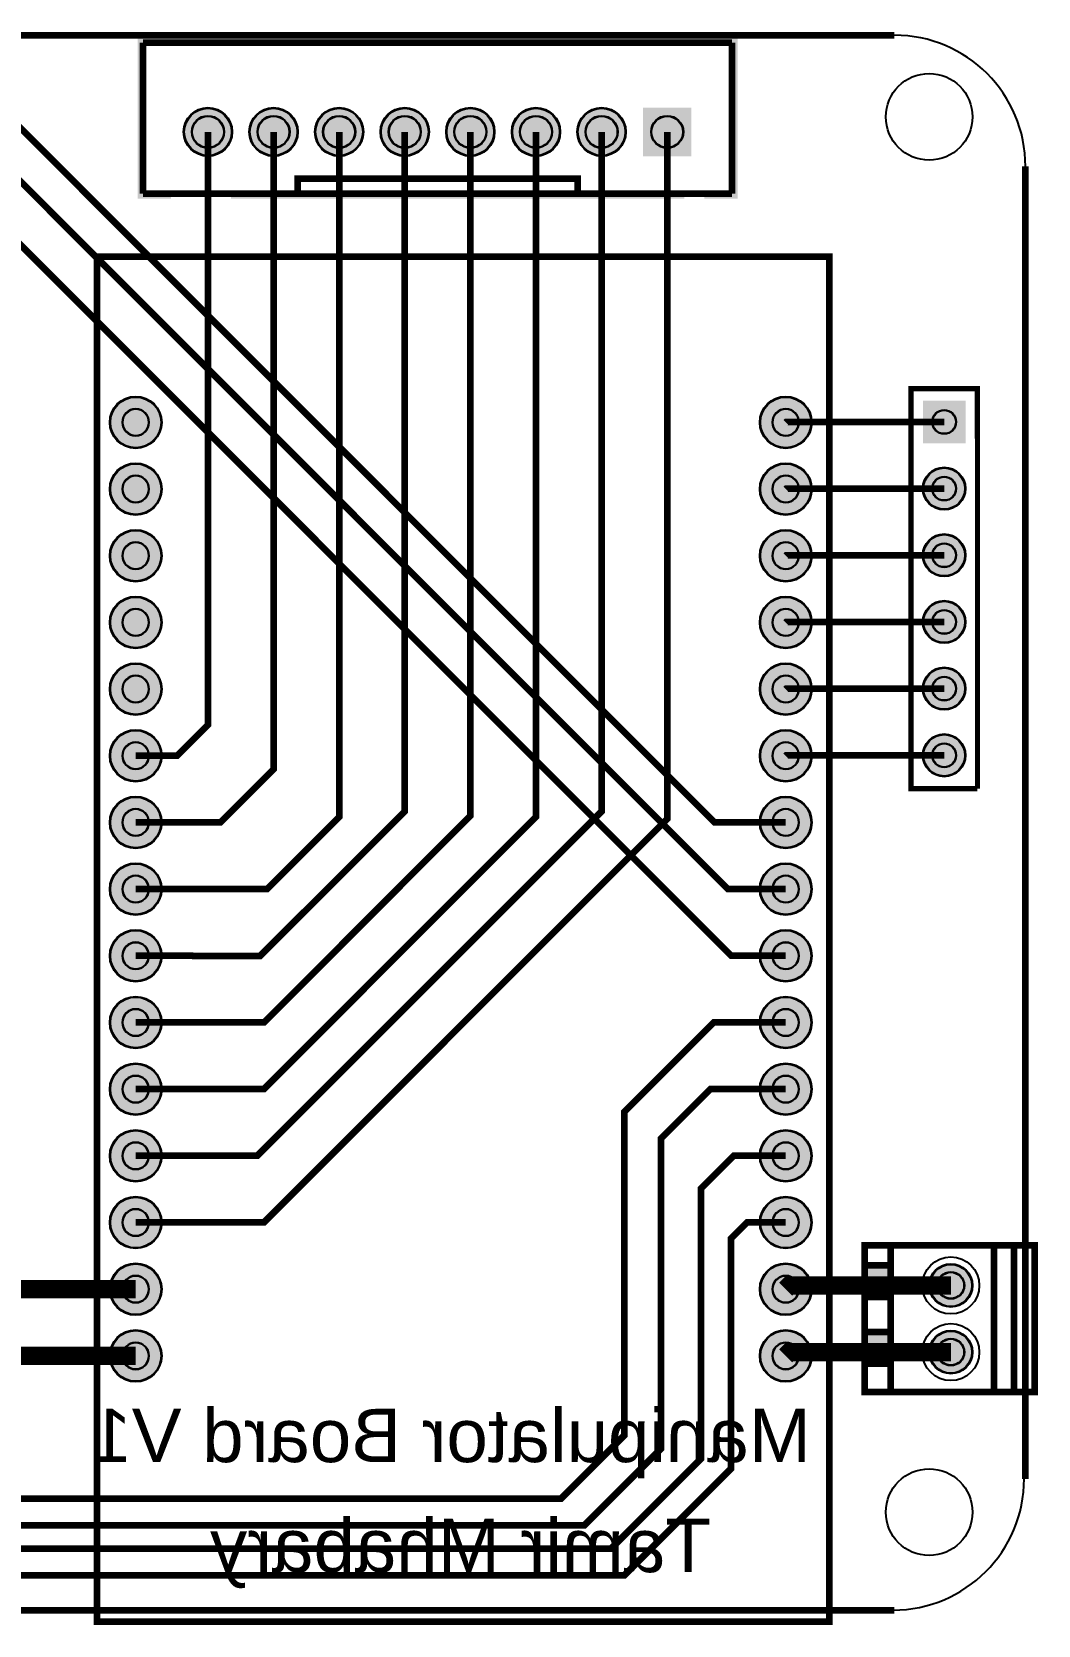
# Model space of a CAD drawing. Header units: millimetres. Extents: x 0 to 100, y -63 to 3.
# Drawn here: x 62.1 to 100.5, y -60.6 to 0.1 of the extents above; entities that cross this region are included whole.
import ezdxf

# ---------------------------------------------------------------- set-up
doc = ezdxf.new("R2010")
doc.units = ezdxf.units.MM
for name, color, linetype, true_color in [('BoardOutLine', 7, 'Continuous', 0xff00ff), ('BottomLayer', 7, 'Continuous', 0x0000ff), ('BottomSolderMaskLayer', 7, 'Continuous', 0xaa00ff), ('Document', 7, 'Continuous', 0xffffff), ('Multi-Layer', 7, 'Continuous', 0xc0c0c0), ('TopLayer', 7, 'Continuous', 0xff0000), ('TopSilkLayer', 7, 'Continuous', 0xffcc00), ('TopSolderMaskLayer', 7, 'Continuous', 0x800080)]:
    doc.layers.add(name, color=color, linetype=linetype, true_color=true_color)
doc.styles.get("Standard").update_dxf_attribs({"font": 'arial.ttf'})

msp = doc.modelspace()

# ---------------------------------------------------------------- hatches: boundary and pattern name
at = {"layer": 'BottomSolderMaskLayer'}
for points in [[(67.92169164338341, -3.683007366014749, 1), (69.77249174498363, -3.683007366014749, 1)], [(70.42181864363741, -3.683007366014749, 1), (72.27261874523762, -3.683007366014749, 1)], [(72.92169164338318, -3.683007366014749, 1), (74.7724917449834, -3.683007366014749, 1)], [(75.42181864363718, -3.683007366014749, 1), (77.2726187452374, -3.683007366014749, 1)], [(77.92169164338341, -3.683007366014749, 1), (79.77249174498363, -3.683007366014749, 1)], [(80.42181864363741, -3.683007366014749, 1), (82.27261874523762, -3.683007366014749, 1)], [(82.92169164338318, -3.683007366014749, 1), (84.7724917449834, -3.683007366014749, 1)], [(87.27256651144148, -4.608407416814771), (85.42176640984121, -4.608407416814771), (85.42176640984121, -2.7576073152147274), (87.27256651144148, -2.7576073152147274)], [(65.10337820675663, -14.748285496571043, 1), (67.08458216916456, -14.748285496571043, 1)], [(89.87350774701558, -14.748285496571043, 1), (91.85471170942351, -14.748285496571043, 1)], [(97.713995427991, -13.919227838455754), (97.713995427991, -15.544831089662239), (96.08839217678428, -15.544831089662239), (96.08839217678428, -13.919227838455754)], [(65.10337820675663, -17.288290576581176, 1), (67.08458216916456, -17.288290576581176, 1)], [(89.87350774701558, -17.288290576581176, 1), (91.85471170942351, -17.288290576581176, 1)], [(96.08839217678427, -17.27203454406913, 1), (97.71399542799078, -17.27203454406913, 1)], [(65.10337820675663, -19.828295656591308, 1), (67.08458216916456, -19.828295656591308, 1)], [(89.87350774701558, -19.828295656591308, 1), (91.85471170942351, -19.828295656591308, 1)], [(96.08839217678427, -19.81203962407926, 1), (97.71399542799078, -19.81203962407926, 1)], [(65.10337820675663, -22.36830073660144, 1), (67.08458216916456, -22.36830073660144, 1)], [(89.87350774701558, -22.36830073660144, 1), (91.85471170942351, -22.36830073660144, 1)], [(96.08839217678427, -22.352044704089508, 1), (97.71399542799078, -22.352044704089508, 1)], [(65.10337820675663, -24.908305816611687, 1), (67.08458216916456, -24.908305816611687, 1)], [(89.87350774701558, -24.908305816611687, 1), (91.85471170942351, -24.908305816611687, 1)], [(96.08839217678427, -24.89204978409964, 1), (97.71399542799078, -24.89204978409964, 1)], [(65.10337820675663, -27.44831089662182, 1), (67.08458216916456, -27.44831089662182, 1)], [(89.87350774701558, -27.44831089662182, 1), (91.85471170942351, -27.44831089662182, 1)], [(96.08839217678427, -27.432054864109773, 1), (97.71399542799078, -27.432054864109773, 1)], [(65.10337820675663, -29.988315976631952, 1), (67.08458216916456, -29.988315976631952, 1)], [(89.87350774701558, -29.988315976631952, 1), (91.85471170942351, -29.988315976631952, 1)], [(65.10337820675663, -32.528321056642085, 1), (67.08458216916456, -32.528321056642085, 1)], [(89.87350774701558, -32.528321056642085, 1), (91.85471170942351, -32.528321056642085, 1)], [(65.10337820675663, -35.06832613665233, 1), (67.08458216916456, -35.06832613665233, 1)], [(89.87350774701558, -35.06832613665233, 1), (91.85471170942351, -35.06832613665233, 1)], [(65.10337820675663, -37.608331216662464, 1), (67.08458216916456, -37.608331216662464, 1)], [(89.87350774701558, -37.608331216662464, 1), (91.85471170942351, -37.608331216662464, 1)], [(65.10337820675663, -40.148336296672596, 1), (67.08458216916456, -40.148336296672596, 1)], [(89.87350774701558, -40.148336296672596, 1), (91.85471170942351, -40.148336296672596, 1)], [(65.10337820675663, -42.68834137668273, 1), (67.08458216916456, -42.68834137668273, 1)], [(89.87350774701558, -42.68834137668273, 1), (91.85471170942351, -42.68834137668273, 1)], [(65.10337820675663, -45.228346456692975, 1), (67.08458216916456, -45.228346456692975, 1)], [(89.87350774701558, -45.228346456692975, 1), (91.85471170942351, -45.228346456692975, 1)], [(65.10337820675663, -47.76835153670311, 1), (67.08458216916456, -47.76835153670311, 1)], [(89.87350774701558, -47.76835153670311, 1), (91.85471170942351, -47.76835153670311, 1)], [(96.33019431038865, -47.62509525019061, 1), (97.98019431038865, -47.62509525019061, 1)], [(65.10337820675663, -50.30835661671324, 1), (67.08458216916456, -50.30835661671324, 1)], [(89.87350774701558, -50.30835661671324, 1), (91.85471170942351, -50.30835661671324, 1)], [(96.33019431038865, -50.165100330200744, 1), (97.98019431038865, -50.165100330200744, 1)]]:
    msp.add_hatch(color=256, dxfattribs=at).paths.add_polyline_path(points)
at = {"layer": 'Document'}
for points in [[(66.1671323342648, -5.969011938023982), (66.1671323342648, -0.12700025400056347), (66.4211328422657, -0.12700025400056347), (66.4211328422657, -5.969011938023982)], [(66.4211328422657, -0.38100076200157673), (89.02717805435623, -0.38100076200157673), (89.02717805435623, -0.12700025400056347), (66.4211328422657, -0.12700025400056347)], [(88.7731775463551, -0.38100076200157673), (88.7731775463551, -5.969011938023982), (89.02717805435623, -5.969011938023982), (89.02717805435623, -0.38100076200157673)], [(66.1671323342648, -6.223012446024995), (67.43713487426976, -6.223012446024995), (67.43713487426976, -5.969011938023982), (66.1671323342648, -5.969011938023982)], [(69.72313944627899, -5.969011938023982), (86.99517399034812, -5.969011938023982), (86.99517399034812, -6.223012446024995), (69.72313944627899, -6.223012446024995)], [(89.02717805435623, -5.969011938023982), (89.02717805435623, -6.223012446024995), (87.75717551435105, -6.223012446024995), (87.75717551435105, -5.969011938023982)], [(98.92921005842027, -51.56210312420626), (98.92921005842027, -46.22809245618498), (98.67520955041914, -46.22809245618498), (98.67520955041914, -51.56210312420626)], [(99.4372110744223, -51.56210312420626), (99.4372110744223, -46.22809245618498), (99.6912115824232, -46.22809245618498), (99.6912115824232, -51.56210312420626)], [(93.84919989839977, -48.006096012192074), (94.86520193040383, -48.006096012192074), (94.86520193040383, -46.86309372618746), (93.84919989839977, -46.86309372618746)], [(93.84919989839977, -50.54610109220221), (94.86520193040383, -50.54610109220221), (94.86520193040383, -49.403098806197704), (93.84919989839977, -49.403098806197704)]]:
    msp.add_hatch(color=256, dxfattribs=at).paths.add_polyline_path(points)
at = {"layer": 'Multi-Layer'}
for points in [[(67.94709169418351, -3.683007366014749, 1), (69.74709169418352, -3.683007366014749, 1)], [(70.44721869443751, -3.683007366014749, 1), (72.24721869443752, -3.683007366014749, 1)], [(72.94709169418329, -3.683007366014749, 1), (74.7470916941833, -3.683007366014749, 1)], [(75.44721869443728, -3.683007366014749, 1), (77.2472186944373, -3.683007366014749, 1)], [(77.94709169418351, -3.683007366014749, 1), (79.74709169418352, -3.683007366014749, 1)], [(80.44721869443751, -3.683007366014749, 1), (82.24721869443752, -3.683007366014749, 1)], [(82.94709169418329, -3.683007366014749, 1), (84.7470916941833, -3.683007366014749, 1)], [(87.24716789433592, -4.583007366014726), (85.44716789433573, -4.583007366014726), (85.44716789433573, -2.7830073660148855), (87.24716789433592, -2.7830073660148855)], [(65.12877825755673, -14.748285496571043, 1), (67.05918211836446, -14.748285496571043, 1)], [(89.89890779781568, -14.748285496571043, 1), (91.82931165862341, -14.748285496571043, 1)], [(97.68859537719095, -13.944627889255912), (97.68859537719095, -15.51943103886208), (96.11379222758433, -15.51943103886208), (96.11379222758433, -13.944627889255912)], [(65.12877825755673, -17.288290576581176, 1), (67.05918211836446, -17.288290576581176, 1)], [(89.89890779781568, -17.288290576581176, 1), (91.82931165862341, -17.288290576581176, 1)], [(96.11379222758437, -17.27203454406913, 1), (97.68859537719068, -17.27203454406913, 1)], [(65.12877825755673, -19.828295656591308, 1), (67.05918211836446, -19.828295656591308, 1)], [(89.89890779781568, -19.828295656591308, 1), (91.82931165862341, -19.828295656591308, 1)], [(96.11379222758437, -19.81203962407926, 1), (97.68859537719068, -19.81203962407926, 1)], [(65.12877825755673, -22.36830073660144, 1), (67.05918211836446, -22.36830073660144, 1)], [(89.89890779781568, -22.36830073660144, 1), (91.82931165862341, -22.36830073660144, 1)], [(96.11379222758437, -22.352044704089508, 1), (97.68859537719068, -22.352044704089508, 1)], [(65.12877825755673, -24.908305816611687, 1), (67.05918211836446, -24.908305816611687, 1)], [(89.89890779781568, -24.908305816611687, 1), (91.82931165862341, -24.908305816611687, 1)], [(96.11379222758437, -24.89204978409964, 1), (97.68859537719068, -24.89204978409964, 1)], [(65.12877825755673, -27.44831089662182, 1), (67.05918211836446, -27.44831089662182, 1)], [(89.89890779781568, -27.44831089662182, 1), (91.82931165862341, -27.44831089662182, 1)], [(96.11379222758437, -27.432054864109773, 1), (97.68859537719068, -27.432054864109773, 1)], [(65.12877825755673, -29.988315976631952, 1), (67.05918211836446, -29.988315976631952, 1)], [(89.89890779781568, -29.988315976631952, 1), (91.82931165862341, -29.988315976631952, 1)], [(65.12877825755673, -32.528321056642085, 1), (67.05918211836446, -32.528321056642085, 1)], [(89.89890779781568, -32.528321056642085, 1), (91.82931165862341, -32.528321056642085, 1)], [(65.12877825755673, -35.06832613665233, 1), (67.05918211836446, -35.06832613665233, 1)], [(89.89890779781568, -35.06832613665233, 1), (91.82931165862341, -35.06832613665233, 1)], [(65.12877825755673, -37.608331216662464, 1), (67.05918211836446, -37.608331216662464, 1)], [(89.89890779781568, -37.608331216662464, 1), (91.82931165862341, -37.608331216662464, 1)], [(65.12877825755673, -40.148336296672596, 1), (67.05918211836446, -40.148336296672596, 1)], [(89.89890779781568, -40.148336296672596, 1), (91.82931165862341, -40.148336296672596, 1)], [(65.12877825755673, -42.68834137668273, 1), (67.05918211836446, -42.68834137668273, 1)], [(89.89890779781568, -42.68834137668273, 1), (91.82931165862341, -42.68834137668273, 1)], [(65.12877825755673, -45.228346456692975, 1), (67.05918211836446, -45.228346456692975, 1)], [(89.89890779781568, -45.228346456692975, 1), (91.82931165862341, -45.228346456692975, 1)], [(65.12877825755673, -47.76835153670311, 1), (67.05918211836446, -47.76835153670311, 1)], [(89.89890779781568, -47.76835153670311, 1), (91.82931165862341, -47.76835153670311, 1)], [(96.35519431038865, -47.62509525019061, 1), (97.95519431038865, -47.62509525019061, 1)], [(65.12877825755673, -50.30835661671324, 1), (67.05918211836446, -50.30835661671324, 1)], [(89.89890779781568, -50.30835661671324, 1), (91.82931165862341, -50.30835661671324, 1)], [(96.35519431038865, -50.165100330200744, 1), (97.95519431038865, -50.165100330200744, 1)]]:
    msp.add_hatch(color=256, dxfattribs=at).paths.add_polyline_path(points)
at = {"layer": 'TopSolderMaskLayer'}
for points in [[(67.92169164338341, -3.683007366014749, 1), (69.77249174498363, -3.683007366014749, 1)], [(70.42181864363741, -3.683007366014749, 1), (72.27261874523762, -3.683007366014749, 1)], [(72.92169164338318, -3.683007366014749, 1), (74.7724917449834, -3.683007366014749, 1)], [(75.42181864363718, -3.683007366014749, 1), (77.2726187452374, -3.683007366014749, 1)], [(77.92169164338341, -3.683007366014749, 1), (79.77249174498363, -3.683007366014749, 1)], [(80.42181864363741, -3.683007366014749, 1), (82.27261874523762, -3.683007366014749, 1)], [(82.92169164338318, -3.683007366014749, 1), (84.7724917449834, -3.683007366014749, 1)], [(87.27256651144148, -4.608407416814771), (85.42176640984121, -4.608407416814771), (85.42176640984121, -2.7576073152147274), (87.27256651144148, -2.7576073152147274)], [(65.10337820675663, -14.748285496571043, 1), (67.08458216916456, -14.748285496571043, 1)], [(89.87350774701558, -14.748285496571043, 1), (91.85471170942351, -14.748285496571043, 1)], [(97.713995427991, -13.919227838455754), (97.713995427991, -15.544831089662239), (96.08839217678428, -15.544831089662239), (96.08839217678428, -13.919227838455754)], [(65.10337820675663, -17.288290576581176, 1), (67.08458216916456, -17.288290576581176, 1)], [(89.87350774701558, -17.288290576581176, 1), (91.85471170942351, -17.288290576581176, 1)], [(96.08839217678427, -17.27203454406913, 1), (97.71399542799078, -17.27203454406913, 1)], [(65.10337820675663, -19.828295656591308, 1), (67.08458216916456, -19.828295656591308, 1)], [(89.87350774701558, -19.828295656591308, 1), (91.85471170942351, -19.828295656591308, 1)], [(96.08839217678427, -19.81203962407926, 1), (97.71399542799078, -19.81203962407926, 1)], [(65.10337820675663, -22.36830073660144, 1), (67.08458216916456, -22.36830073660144, 1)], [(89.87350774701558, -22.36830073660144, 1), (91.85471170942351, -22.36830073660144, 1)], [(96.08839217678427, -22.352044704089508, 1), (97.71399542799078, -22.352044704089508, 1)], [(65.10337820675663, -24.908305816611687, 1), (67.08458216916456, -24.908305816611687, 1)], [(89.87350774701558, -24.908305816611687, 1), (91.85471170942351, -24.908305816611687, 1)], [(96.08839217678427, -24.89204978409964, 1), (97.71399542799078, -24.89204978409964, 1)], [(65.10337820675663, -27.44831089662182, 1), (67.08458216916456, -27.44831089662182, 1)], [(89.87350774701558, -27.44831089662182, 1), (91.85471170942351, -27.44831089662182, 1)], [(96.08839217678427, -27.432054864109773, 1), (97.71399542799078, -27.432054864109773, 1)], [(65.10337820675663, -29.988315976631952, 1), (67.08458216916456, -29.988315976631952, 1)], [(89.87350774701558, -29.988315976631952, 1), (91.85471170942351, -29.988315976631952, 1)], [(65.10337820675663, -32.528321056642085, 1), (67.08458216916456, -32.528321056642085, 1)], [(89.87350774701558, -32.528321056642085, 1), (91.85471170942351, -32.528321056642085, 1)], [(65.10337820675663, -35.06832613665233, 1), (67.08458216916456, -35.06832613665233, 1)], [(89.87350774701558, -35.06832613665233, 1), (91.85471170942351, -35.06832613665233, 1)], [(65.10337820675663, -37.608331216662464, 1), (67.08458216916456, -37.608331216662464, 1)], [(89.87350774701558, -37.608331216662464, 1), (91.85471170942351, -37.608331216662464, 1)], [(65.10337820675663, -40.148336296672596, 1), (67.08458216916456, -40.148336296672596, 1)], [(89.87350774701558, -40.148336296672596, 1), (91.85471170942351, -40.148336296672596, 1)], [(65.10337820675663, -42.68834137668273, 1), (67.08458216916456, -42.68834137668273, 1)], [(89.87350774701558, -42.68834137668273, 1), (91.85471170942351, -42.68834137668273, 1)], [(65.10337820675663, -45.228346456692975, 1), (67.08458216916456, -45.228346456692975, 1)], [(89.87350774701558, -45.228346456692975, 1), (91.85471170942351, -45.228346456692975, 1)], [(65.10337820675663, -47.76835153670311, 1), (67.08458216916456, -47.76835153670311, 1)], [(89.87350774701558, -47.76835153670311, 1), (91.85471170942351, -47.76835153670311, 1)], [(96.33019431038865, -47.62509525019061, 1), (97.98019431038865, -47.62509525019061, 1)], [(65.10337820675663, -50.30835661671324, 1), (67.08458216916456, -50.30835661671324, 1)], [(89.87350774701558, -50.30835661671324, 1), (91.85471170942351, -50.30835661671324, 1)], [(96.33019431038865, -50.165100330200744, 1), (97.98019431038865, -50.165100330200744, 1)]]:
    msp.add_hatch(color=256, dxfattribs=at).paths.add_polyline_path(points)

# ---------------------------------------------------------------- linework, layer by layer
at = {"layer": 'BoardOutLine', "const_width": 0.25400050800101603}
for points in [[(5, 0), (95, 0)], [(100.00005080010169, -5.000025400050845), (100.00005080010169, -54.99997459994927)], [(95, -60), (5, -60)]]:
    msp.add_lwpolyline(points, dxfattribs=at)
at = {"layer": 'BoardOutLine'}
for centre, start, end in [((94.99999999999977, -5), 0, 90), ((94.94919989839968, -54.99110998221988), 270, 0)]:
    msp.add_arc(centre, 5, start, end, dxfattribs=at)
at = {"layer": 'BottomLayer'}
for points, const_width in [([(90.86360172720333, -29.987299974599978), (88.1534163068327, -29.987299974599978), (59.18211836423666, -1.0160020320041667), (29.464058928117765, -1.0160020320041667), (28.034036068072055, -2.446024892049877), (28.034036068072055, -6.604013208026458)], 0.25400050800101603), ([(90.86360172720333, -32.52730505461011), (88.66141732283472, -32.52730505461011), (58.80111760223531, -2.667005334010696), (43.30708661417316, -2.667005334010696), (42.131064262128575, -3.843027686055507), (42.131064262128575, -6.858013716027472)], 0.25400050800101603), ([(90.86360172720333, -35.06731013462036), (88.78841757683517, -35.06731013462036), (60.70612141224274, -6.985013970028035), (56.99009398018802, -6.985013970028035)], 0.25400050800101603), ([(66.09347218694438, -47.76733553467113), (43.96494792989597, -47.76733553467113)], 0.7000000000000001), ([(65.20817881635753, -47.59494538989088), (65.38158496316987, -47.76835153670311), (66.0939801879606, -47.76835153670311)], 0.5)]:
    msp.add_lwpolyline(points, dxfattribs=dict(at, const_width=const_width))
at = {"layer": 'BottomSolderMaskLayer'}
for points in [[(65.5808222932237, -14.748024811839173), (65.5808222932237, -14.748285496571043)], [(66.6068773979655, -14.748024811839173), (66.6068773979655, -14.748285496571043)], [(90.35095183348265, -14.748024811839173), (90.35095183348265, -14.748285496571043)], [(91.37700693822445, -14.748024811839173), (91.37700693822445, -14.748285496571043)], [(65.5808222932237, -17.288029891849305), (65.5808222932237, -17.288290576581176)], [(66.6068773979655, -17.288029891849305), (66.6068773979655, -17.288290576581176)], [(90.35095183348265, -17.288029891849305), (90.35095183348265, -17.288290576581176)], [(91.37700693822445, -17.288029891849305), (91.37700693822445, -17.288290576581176)], [(65.5808222932237, -19.82803497185955), (65.5808222932237, -19.828295656591308)], [(66.6068773979655, -19.82803497185955), (66.6068773979655, -19.828295656591308)], [(90.35095183348265, -19.82803497185955), (90.35095183348265, -19.828295656591308)], [(91.37700693822445, -19.82803497185955), (91.37700693822445, -19.828295656591308)], [(65.5808222932237, -22.368040051869684), (65.5808222932237, -22.36830073660144)], [(66.6068773979655, -22.368040051869684), (66.6068773979655, -22.36830073660144)], [(90.35095183348265, -22.368040051869684), (90.35095183348265, -22.36830073660144)], [(91.37700693822445, -22.368040051869684), (91.37700693822445, -22.36830073660144)], [(65.5808222932237, -24.908045131879817), (65.5808222932237, -24.908305816611687)], [(66.6068773979655, -24.908045131879817), (66.6068773979655, -24.908305816611687)], [(90.35095183348265, -24.908045131879817), (90.35095183348265, -24.908305816611687)], [(91.37700693822445, -24.908045131879817), (91.37700693822445, -24.908305816611687)], [(65.5808222932237, -27.44805021188995), (65.5808222932237, -27.44831089662182)], [(66.6068773979655, -27.44805021188995), (66.6068773979655, -27.44831089662182)], [(90.35095183348265, -27.44805021188995), (90.35095183348265, -27.44831089662182)], [(91.37700693822445, -27.44805021188995), (91.37700693822445, -27.44831089662182)], [(65.5808222932237, -29.988055291900196), (65.5808222932237, -29.988315976631952)], [(66.6068773979655, -29.988055291900196), (66.6068773979655, -29.988315976631952)], [(90.35095183348265, -29.988055291900196), (90.35095183348265, -29.988315976631952)], [(91.37700693822445, -29.988055291900196), (91.37700693822445, -29.988315976631952)], [(65.5808222932237, -32.52806037191033), (65.5808222932237, -32.528321056642085)], [(66.6068773979655, -32.52806037191033), (66.6068773979655, -32.528321056642085)], [(90.35095183348265, -32.52806037191033), (90.35095183348265, -32.528321056642085)], [(91.37700693822445, -32.52806037191033), (91.37700693822445, -32.528321056642085)], [(65.5808222932237, -35.06806545192046), (65.5808222932237, -35.06832613665233)], [(66.6068773979655, -35.06806545192046), (66.6068773979655, -35.06832613665233)], [(90.35095183348265, -35.06806545192046), (90.35095183348265, -35.06832613665233)], [(91.37700693822445, -35.06806545192046), (91.37700693822445, -35.06832613665233)], [(65.5808222932237, -37.60807053193059), (65.5808222932237, -37.608331216662464)], [(66.6068773979655, -37.60807053193059), (66.6068773979655, -37.608331216662464)], [(90.35095183348265, -37.60807053193059), (90.35095183348265, -37.608331216662464)], [(91.37700693822445, -37.60807053193059), (91.37700693822445, -37.608331216662464)], [(65.5808222932237, -40.14807561194084), (65.5808222932237, -40.148336296672596)], [(66.6068773979655, -40.14807561194084), (66.6068773979655, -40.148336296672596)], [(90.35095183348265, -40.14807561194084), (90.35095183348265, -40.148336296672596)], [(91.37700693822445, -40.14807561194084), (91.37700693822445, -40.148336296672596)], [(65.5808222932237, -42.68808069195097), (65.5808222932237, -42.68834137668273)], [(66.6068773979655, -42.68808069195097), (66.6068773979655, -42.68834137668273)], [(90.35095183348265, -42.68808069195097), (90.35095183348265, -42.68834137668273)], [(91.37700693822445, -42.68808069195097), (91.37700693822445, -42.68834137668273)], [(65.5808222932237, -45.228085771961105), (65.5808222932237, -45.228346456692975)], [(66.6068773979655, -45.228085771961105), (66.6068773979655, -45.228346456692975)], [(90.35095183348265, -45.228085771961105), (90.35095183348265, -45.228346456692975)], [(91.37700693822445, -45.228085771961105), (91.37700693822445, -45.228346456692975)], [(65.5808222932237, -47.76809085197124), (65.5808222932237, -47.76835153670311)], [(66.6068773979655, -47.76809085197124), (66.6068773979655, -47.76835153670311)], [(90.35095183348265, -47.76809085197124), (90.35095183348265, -47.76835153670311)], [(91.37700693822445, -47.76809085197124), (91.37700693822445, -47.76835153670311)], [(65.5808222932237, -50.308095931981484), (65.5808222932237, -50.30835661671324)], [(66.6068773979655, -50.308095931981484), (66.6068773979655, -50.30835661671324)], [(90.35095183348265, -50.308095931981484), (90.35095183348265, -50.30835661671324)], [(91.37700693822445, -50.308095931981484), (91.37700693822445, -50.30835661671324)]]:
    msp.add_lwpolyline(points, close=True, dxfattribs=at)
for centre, radius in [((68.84709169418352, -3.683007366014749), 0.9254000508001016), ((71.34721869443752, -3.683007366014749), 0.9254000508001016), ((73.84709169418329, -3.683007366014749), 0.9254000508001016), ((76.34721869443729, -3.683007366014749), 0.9254000508001016), ((78.84709169418352, -3.683007366014749), 0.9254000508001016), ((81.34721869443752, -3.683007366014749), 0.9254000508001016), ((83.84709169418329, -3.683007366014749), 0.9254000508001016), ((68.84714249428498, -3.683007366014749), 0.6169333672000678), ((71.34716789433583, -3.683007366014749), 0.6169333672000678), ((73.8471678943356, -3.683007366014749), 0.6169333672000678), ((76.34716789433583, -3.683007366014749), 0.6169333672000678), ((78.84714249428498, -3.683007366014749), 0.6169333672000678), ((81.34714249428521, -3.683007366014749), 0.6169333672000678), ((83.84714249428498, -3.683007366014749), 0.6169333672000678), ((86.34716789433583, -3.683007366014749), 0.6169333672000678), ((66.0939801879606, -14.748285496571043), 0.9906019812039626), ((90.86410972821955, -14.748285496571043), 0.9906019812039626), ((96.90119380238752, -14.732029464058996), 0.45883962735667416), ((66.0939801879606, -17.288290576581176), 0.9906019812039626), ((90.86410972821955, -17.288290576581176), 0.9906019812039626), ((96.90119380238752, -17.27203454406913), 0.8128016256032513), ((96.90119380238752, -17.27203454406913), 0.45883962735667416), ((66.0939801879606, -19.828295656591308), 0.9906019812039626), ((90.86410972821955, -19.828295656591308), 0.9906019812039626), ((96.90119380238752, -19.81203962407926), 0.8128016256032513), ((96.90119380238752, -19.81203962407926), 0.45883962735667416), ((66.0939801879606, -22.36830073660144), 0.9906019812039626), ((90.86410972821955, -22.36830073660144), 0.9906019812039626), ((96.90119380238752, -22.352044704089508), 0.8128016256032513), ((96.90119380238752, -22.352044704089508), 0.45883962735667416), ((66.0939801879606, -24.908305816611687), 0.9906019812039626), ((90.86410972821955, -24.908305816611687), 0.9906019812039626), ((96.90119380238752, -24.89204978409964), 0.8128016256032513), ((96.90119380238752, -24.89204978409964), 0.45883962735667416), ((66.0939801879606, -27.44831089662182), 0.9906019812039626), ((90.86410972821955, -27.44831089662182), 0.9906019812039626), ((96.90119380238752, -27.432054864109773), 0.8128016256032513), ((96.90119380238752, -27.432054864109773), 0.45883962735667416), ((66.0939801879606, -29.988315976631952), 0.9906019812039626), ((90.86410972821955, -29.988315976631952), 0.9906019812039626), ((66.0939801879606, -32.528321056642085), 0.9906019812039626), ((90.86410972821955, -32.528321056642085), 0.9906019812039626), ((66.0939801879606, -35.06832613665233), 0.9906019812039626), ((90.86410972821955, -35.06832613665233), 0.9906019812039626), ((66.0939801879606, -37.608331216662464), 0.9906019812039626), ((90.86410972821955, -37.608331216662464), 0.9906019812039626), ((66.0939801879606, -40.148336296672596), 0.9906019812039626), ((90.86410972821955, -40.148336296672596), 0.9906019812039626), ((66.0939801879606, -42.68834137668273), 0.9906019812039626), ((90.86410972821955, -42.68834137668273), 0.9906019812039626), ((66.0939801879606, -45.228346456692975), 0.9906019812039626), ((90.86410972821955, -45.228346456692975), 0.9906019812039626), ((66.0939801879606, -47.76835153670311), 0.9906019812039626), ((90.86410972821955, -47.76835153670311), 0.9906019812039626), ((97.15519431038865, -47.62509525019061), 0.8250000000000001), ((97.15519431038865, -47.62509525019061), 0.515625), ((66.0939801879606, -50.30835661671324), 0.9906019812039626), ((90.86410972821955, -50.30835661671324), 0.9906019812039626), ((97.15519431038865, -50.165100330200744), 0.8250000000000001), ((97.15519431038865, -50.165100330200744), 0.515625)]:
    msp.add_circle(centre, radius, dxfattribs=at)
for centre, start, end in [((66.0938498455946, -14.748024811839173), 360, 180), ((90.86397938585355, -14.748024811839173), 360, 180), ((66.0938498455946, -14.748285496571043), 180, 360), ((90.86397938585355, -14.748285496571043), 180, 360), ((66.0938498455946, -17.288029891849305), 360, 180), ((90.86397938585355, -17.288029891849305), 360, 180), ((66.0938498455946, -17.288290576581176), 180, 360), ((90.86397938585355, -17.288290576581176), 180, 360), ((66.0938498455946, -19.82803497185955), 360, 180), ((90.86397938585355, -19.82803497185955), 360, 180), ((66.0938498455946, -19.828295656591308), 180, 360), ((90.86397938585355, -19.828295656591308), 180, 360), ((66.0938498455946, -22.368040051869684), 360, 180), ((66.0938498455946, -22.36830073660144), 180, 360), ((90.86397938585355, -22.368040051869684), 360, 180), ((90.86397938585355, -22.36830073660144), 180, 360), ((66.0938498455946, -24.908045131879817), 360, 180), ((90.86397938585355, -24.908045131879817), 360, 180), ((66.0938498455946, -24.908305816611687), 180, 360), ((90.86397938585355, -24.908305816611687), 180, 360), ((66.0938498455946, -27.44805021188995), 360, 180), ((90.86397938585355, -27.44805021188995), 360, 180), ((66.0938498455946, -27.44831089662182), 180, 360), ((90.86397938585355, -27.44831089662182), 180, 360), ((66.0938498455946, -29.988055291900196), 360, 180), ((90.86397938585355, -29.988055291900196), 360, 180), ((66.0938498455946, -29.988315976631952), 180, 360), ((90.86397938585355, -29.988315976631952), 180, 360), ((66.0938498455946, -32.52806037191033), 360, 180), ((90.86397938585355, -32.52806037191033), 360, 180), ((66.0938498455946, -32.528321056642085), 180, 360), ((90.86397938585355, -32.528321056642085), 180, 360), ((66.0938498455946, -35.06806545192046), 360, 180), ((90.86397938585355, -35.06806545192046), 360, 180), ((66.0938498455946, -35.06832613665233), 180, 360), ((90.86397938585355, -35.06832613665233), 180, 360), ((66.0938498455946, -37.60807053193059), 360, 180), ((66.0938498455946, -37.608331216662464), 180, 360), ((90.86397938585355, -37.60807053193059), 360, 180), ((90.86397938585355, -37.608331216662464), 180, 360), ((66.0938498455946, -40.14807561194084), 360, 180), ((90.86397938585355, -40.14807561194084), 360, 180), ((66.0938498455946, -40.148336296672596), 180, 360), ((90.86397938585355, -40.148336296672596), 180, 360), ((66.0938498455946, -42.68808069195097), 360, 180), ((90.86397938585355, -42.68808069195097), 360, 180), ((66.0938498455946, -42.68834137668273), 180, 360), ((90.86397938585355, -42.68834137668273), 180, 360), ((66.0938498455946, -45.228085771961105), 360, 180), ((90.86397938585355, -45.228085771961105), 360, 180), ((66.0938498455946, -45.228346456692975), 180, 360), ((90.86397938585355, -45.228346456692975), 180, 360), ((66.0938498455946, -47.76809085197124), 360, 180), ((90.86397938585355, -47.76809085197124), 360, 180), ((66.0938498455946, -47.76835153670311), 180, 360), ((90.86397938585355, -47.76835153670311), 180, 360), ((66.0938498455946, -50.308095931981484), 360, 180), ((66.0938498455946, -50.30835661671324), 180, 360), ((90.86397938585355, -50.308095931981484), 360, 180), ((90.86397938585355, -50.30835661671324), 180, 360)]:
    msp.add_arc(centre, 0.5130275523708943, start, end, dxfattribs=at)
at = {"layer": 'Multi-Layer'}
for points in [[(65.5939801879606, -14.74803149606305), (65.5939801879606, -14.748285496571043)], [(66.5937261874526, -14.74803149606305), (66.5937261874526, -14.748285496571043)], [(90.36410972821955, -14.74803149606305), (90.36410972821955, -14.748285496571043)], [(91.36385572771155, -14.74803149606305), (91.36385572771155, -14.748285496571043)], [(65.5939801879606, -17.288036576073182), (65.5939801879606, -17.288290576581176)], [(66.5937261874526, -17.288036576073182), (66.5937261874526, -17.288290576581176)], [(90.36410972821955, -17.288036576073182), (90.36410972821955, -17.288290576581176)], [(91.36385572771155, -17.288036576073182), (91.36385572771155, -17.288290576581176)], [(65.5939801879606, -19.82804165608343), (65.5939801879606, -19.828295656591308)], [(66.5937261874526, -19.82804165608343), (66.5937261874526, -19.828295656591308)], [(90.36410972821955, -19.82804165608343), (90.36410972821955, -19.828295656591308)], [(91.36385572771155, -19.82804165608343), (91.36385572771155, -19.828295656591308)], [(65.5939801879606, -22.36804673609356), (65.5939801879606, -22.36830073660144)], [(66.5937261874526, -22.36804673609356), (66.5937261874526, -22.36830073660144)], [(90.36410972821955, -22.36804673609356), (90.36410972821955, -22.36830073660144)], [(91.36385572771155, -22.36804673609356), (91.36385572771155, -22.36830073660144)], [(65.5939801879606, -24.908051816103693), (65.5939801879606, -24.908305816611687)], [(66.5937261874526, -24.908051816103693), (66.5937261874526, -24.908305816611687)], [(90.36410972821955, -24.908051816103693), (90.36410972821955, -24.908305816611687)], [(91.36385572771155, -24.908051816103693), (91.36385572771155, -24.908305816611687)], [(65.5939801879606, -27.448056896113826), (65.5939801879606, -27.44831089662182)], [(66.5937261874526, -27.448056896113826), (66.5937261874526, -27.44831089662182)], [(90.36410972821955, -27.448056896113826), (90.36410972821955, -27.44831089662182)], [(91.36385572771155, -27.448056896113826), (91.36385572771155, -27.44831089662182)], [(65.5939801879606, -29.988061976124072), (65.5939801879606, -29.988315976631952)], [(66.5937261874526, -29.988061976124072), (66.5937261874526, -29.988315976631952)], [(90.36410972821955, -29.988061976124072), (90.36410972821955, -29.988315976631952)], [(91.36385572771155, -29.988061976124072), (91.36385572771155, -29.988315976631952)], [(65.5939801879606, -32.528067056134205), (65.5939801879606, -32.528321056642085)], [(66.5937261874526, -32.528067056134205), (66.5937261874526, -32.528321056642085)], [(90.36410972821955, -32.528067056134205), (90.36410972821955, -32.528321056642085)], [(91.36385572771155, -32.528067056134205), (91.36385572771155, -32.528321056642085)], [(65.5939801879606, -35.06807213614434), (65.5939801879606, -35.06832613665233)], [(66.5937261874526, -35.06807213614434), (66.5937261874526, -35.06832613665233)], [(90.36410972821955, -35.06807213614434), (90.36410972821955, -35.06832613665233)], [(91.36385572771155, -35.06807213614434), (91.36385572771155, -35.06832613665233)], [(65.5939801879606, -37.60807721615447), (65.5939801879606, -37.608331216662464)], [(66.5937261874526, -37.60807721615447), (66.5937261874526, -37.608331216662464)], [(90.36410972821955, -37.60807721615447), (90.36410972821955, -37.608331216662464)], [(91.36385572771155, -37.60807721615447), (91.36385572771155, -37.608331216662464)], [(65.5939801879606, -40.148082296164716), (65.5939801879606, -40.148336296672596)], [(66.5937261874526, -40.148082296164716), (66.5937261874526, -40.148336296672596)], [(90.36410972821955, -40.148082296164716), (90.36410972821955, -40.148336296672596)], [(91.36385572771155, -40.148082296164716), (91.36385572771155, -40.148336296672596)], [(65.5939801879606, -42.68808737617485), (65.5939801879606, -42.68834137668273)], [(66.5937261874526, -42.68808737617485), (66.5937261874526, -42.68834137668273)], [(90.36410972821955, -42.68808737617485), (90.36410972821955, -42.68834137668273)], [(91.36385572771155, -42.68808737617485), (91.36385572771155, -42.68834137668273)], [(65.5939801879606, -45.22809245618498), (65.5939801879606, -45.228346456692975)], [(66.5937261874526, -45.22809245618498), (66.5937261874526, -45.228346456692975)], [(90.36410972821955, -45.22809245618498), (90.36410972821955, -45.228346456692975)], [(91.36385572771155, -45.22809245618498), (91.36385572771155, -45.228346456692975)], [(65.5939801879606, -47.768097536195114), (65.5939801879606, -47.76835153670311)], [(66.5937261874526, -47.768097536195114), (66.5937261874526, -47.76835153670311)], [(90.36410972821955, -47.768097536195114), (90.36410972821955, -47.76835153670311)], [(91.36385572771155, -47.768097536195114), (91.36385572771155, -47.76835153670311)], [(65.5939801879606, -50.30810261620536), (65.5939801879606, -50.30835661671324)], [(66.5937261874526, -50.30810261620536), (66.5937261874526, -50.30835661671324)], [(90.36410972821955, -50.30810261620536), (90.36410972821955, -50.30835661671324)], [(91.36385572771155, -50.30810261620536), (91.36385572771155, -50.30835661671324)]]:
    msp.add_lwpolyline(points, close=True, dxfattribs=at)
for centre, radius in [((96.32969265938527, -3.1115062230124977), 1.6500127000254003), ((68.84709169418352, -3.683007366014749), 0.9000000000000001), ((71.34721869443752, -3.683007366014749), 0.9000000000000001), ((73.84709169418329, -3.683007366014749), 0.9000000000000001), ((76.34721869443729, -3.683007366014749), 0.9000000000000001), ((78.84709169418352, -3.683007366014749), 0.9000000000000001), ((81.34721869443752, -3.683007366014749), 0.9000000000000001), ((83.84709169418329, -3.683007366014749), 0.9000000000000001), ((68.84714249428498, -3.683007366014749), 0.6000000000000001), ((71.34716789433583, -3.683007366014749), 0.6000000000000001), ((73.8471678943356, -3.683007366014749), 0.6000000000000001), ((76.34716789433583, -3.683007366014749), 0.6000000000000001), ((78.84714249428498, -3.683007366014749), 0.6000000000000001), ((81.34714249428521, -3.683007366014749), 0.6000000000000001), ((83.84714249428498, -3.683007366014749), 0.6000000000000001), ((86.34716789433583, -3.683007366014749), 0.6000000000000001), ((66.0939801879606, -14.748285496571043), 0.9652019304038609), ((90.86410972821955, -14.748285496571043), 0.9652019304038609), ((96.90119380238752, -14.732029464058996), 0.4445008890017781), ((66.0939801879606, -17.288290576581176), 0.9652019304038609), ((90.86410972821955, -17.288290576581176), 0.9652019304038609), ((96.90119380238752, -17.27203454406913), 0.7874015748031498), ((96.90119380238752, -17.27203454406913), 0.4445008890017781), ((66.0939801879606, -19.828295656591308), 0.9652019304038609), ((90.86410972821955, -19.828295656591308), 0.9652019304038609), ((96.90119380238752, -19.81203962407926), 0.7874015748031498), ((96.90119380238752, -19.81203962407926), 0.4445008890017781), ((66.0939801879606, -22.36830073660144), 0.9652019304038609), ((90.86410972821955, -22.36830073660144), 0.9652019304038609), ((96.90119380238752, -22.352044704089508), 0.7874015748031498), ((96.90119380238752, -22.352044704089508), 0.4445008890017781), ((66.0939801879606, -24.908305816611687), 0.9652019304038609), ((90.86410972821955, -24.908305816611687), 0.9652019304038609), ((96.90119380238752, -24.89204978409964), 0.7874015748031498), ((96.90119380238752, -24.89204978409964), 0.4445008890017781), ((66.0939801879606, -27.44831089662182), 0.9652019304038609), ((90.86410972821955, -27.44831089662182), 0.9652019304038609), ((96.90119380238752, -27.432054864109773), 0.7874015748031498), ((96.90119380238752, -27.432054864109773), 0.4445008890017781), ((66.0939801879606, -29.988315976631952), 0.9652019304038609), ((90.86410972821955, -29.988315976631952), 0.9652019304038609), ((66.0939801879606, -32.528321056642085), 0.9652019304038609), ((90.86410972821955, -32.528321056642085), 0.9652019304038609), ((66.0939801879606, -35.06832613665233), 0.9652019304038609), ((90.86410972821955, -35.06832613665233), 0.9652019304038609), ((66.0939801879606, -37.608331216662464), 0.9652019304038609), ((90.86410972821955, -37.608331216662464), 0.9652019304038609), ((66.0939801879606, -40.148336296672596), 0.9652019304038609), ((90.86410972821955, -40.148336296672596), 0.9652019304038609), ((66.0939801879606, -42.68834137668273), 0.9652019304038609), ((90.86410972821955, -42.68834137668273), 0.9652019304038609), ((66.0939801879606, -45.228346456692975), 0.9652019304038609), ((90.86410972821955, -45.228346456692975), 0.9652019304038609), ((66.0939801879606, -47.76835153670311), 0.9652019304038609), ((90.86410972821955, -47.76835153670311), 0.9652019304038609), ((97.15519431038865, -47.62509525019061), 0.8), ((97.15519431038865, -47.62509525019061), 0.5), ((66.0939801879606, -50.30835661671324), 0.9652019304038609), ((90.86410972821955, -50.30835661671324), 0.9652019304038609), ((97.15519431038865, -50.165100330200744), 0.8), ((97.15519431038865, -50.165100330200744), 0.5), ((96.32969265938527, -56.26111252222506), 1.6500127000254003)]:
    msp.add_circle(centre, radius, dxfattribs=at)
for centre, start, end in [((66.0938531877066, -14.74803149606305), 360, 180), ((90.86398272796555, -14.74803149606305), 360, 180), ((66.0938531877066, -14.748285496571043), 180, 360), ((90.86398272796555, -14.748285496571043), 180, 360), ((66.0938531877066, -17.288036576073182), 360, 180), ((90.86398272796555, -17.288036576073182), 360, 180), ((66.0938531877066, -17.288290576581176), 180, 360), ((90.86398272796555, -17.288290576581176), 180, 360), ((66.0938531877066, -19.82804165608343), 360, 180), ((90.86398272796555, -19.82804165608343), 360, 180), ((66.0938531877066, -19.828295656591308), 180, 360), ((90.86398272796555, -19.828295656591308), 180, 360), ((66.0938531877066, -22.36804673609356), 360, 180), ((66.0938531877066, -22.36830073660144), 180, 360), ((90.86398272796555, -22.36804673609356), 360, 180), ((90.86398272796555, -22.36830073660144), 180, 360), ((66.0938531877066, -24.908051816103693), 360, 180), ((90.86398272796555, -24.908051816103693), 360, 180), ((66.0938531877066, -24.908305816611687), 180, 360), ((90.86398272796555, -24.908305816611687), 180, 360), ((66.0938531877066, -27.448056896113826), 360, 180), ((90.86398272796555, -27.448056896113826), 360, 180), ((66.0938531877066, -27.44831089662182), 180, 360), ((90.86398272796555, -27.44831089662182), 180, 360), ((66.0938531877066, -29.988061976124072), 360, 180), ((90.86398272796555, -29.988061976124072), 360, 180), ((66.0938531877066, -29.988315976631952), 180, 360), ((90.86398272796555, -29.988315976631952), 180, 360), ((66.0938531877066, -32.528067056134205), 360, 180), ((90.86398272796555, -32.528067056134205), 360, 180), ((66.0938531877066, -32.528321056642085), 180, 360), ((90.86398272796555, -32.528321056642085), 180, 360), ((66.0938531877066, -35.06807213614434), 360, 180), ((90.86398272796555, -35.06807213614434), 360, 180), ((66.0938531877066, -35.06832613665233), 180, 360), ((90.86398272796555, -35.06832613665233), 180, 360), ((66.0938531877066, -37.60807721615447), 360, 180), ((66.0938531877066, -37.608331216662464), 180, 360), ((90.86398272796555, -37.60807721615447), 360, 180), ((90.86398272796555, -37.608331216662464), 180, 360), ((66.0938531877066, -40.148082296164716), 360, 180), ((90.86398272796555, -40.148082296164716), 360, 180), ((66.0938531877066, -40.148336296672596), 180, 360), ((90.86398272796555, -40.148336296672596), 180, 360), ((66.0938531877066, -42.68808737617485), 360, 180), ((90.86398272796555, -42.68808737617485), 360, 180), ((66.0938531877066, -42.68834137668273), 180, 360), ((90.86398272796555, -42.68834137668273), 180, 360), ((66.0938531877066, -45.22809245618498), 360, 180), ((90.86398272796555, -45.22809245618498), 360, 180), ((66.0938531877066, -45.228346456692975), 180, 360), ((90.86398272796555, -45.228346456692975), 180, 360), ((66.0938531877066, -47.768097536195114), 360, 180), ((90.86398272796555, -47.768097536195114), 360, 180), ((66.0938531877066, -47.76835153670311), 180, 360), ((90.86398272796555, -47.76835153670311), 180, 360), ((66.0938531877066, -50.30810261620536), 360, 180), ((66.0938531877066, -50.30835661671324), 180, 360), ((90.86398272796555, -50.30810261620536), 360, 180), ((90.86398272796555, -50.30835661671324), 180, 360)]:
    msp.add_arc(centre, 0.4998729997459995, start, end, dxfattribs=at)
at = {"layer": 'TopLayer'}
for points, const_width in [([(66.09347218694438, -27.447294894589845), (67.67589535179059, -27.447294894589845), (68.84683769367552, -26.276352552705134), (68.84683769367552, -3.683007366014749)], 0.25400050800101603), ([(66.09347218694438, -29.987299974599978), (69.32689865379734, -29.987299974599978), (71.34620269240554, -27.967995935992008), (71.34620269240554, -3.683007366014749)], 0.25400050800101603), ([(66.09347218694438, -32.52730505461011), (71.10236220472461, -32.52730505461011), (73.84810769621527, -29.78409956819928), (73.84810769621527, -3.683007366014749)], 0.25400050800101603), ([(66.09347218694438, -35.06731013462036), (70.83312166624341, -35.07239014478034), (76.34747269494551, -29.570739141478384), (76.34747269494551, -3.683007366014749)], 0.25400050800101603), ([(66.09347218694438, -40.14732029464062), (70.97790195580387, -40.14732029464062), (81.34620269240554, -29.779019558039067), (81.34620269240554, -3.683007366014749)], 0.25400050800101603), ([(66.09347218694438, -42.687325374650754), (70.72390144780275, -42.687325374650754), (83.84810769621527, -29.565659131318398), (83.84810769621527, -3.683007366014749)], 0.25400050800101603), ([(66.09347218694438, -45.227330454661), (70.97790195580387, -45.227330454661), (86.34747269494528, -29.85775971551959), (86.34747269494528, -3.683007366014749)], 0.25400050800101603), ([(66.09347218694438, -37.60731521463049), (70.98806197612384, -37.60477520955055), (78.84683769367552, -29.735839471679014), (78.84683769367552, -3.683007366014749)], 0.25400050800101603), ([(90.8640843281687, -14.748285496571043), (90.88034036068075, -14.732029464058996), (96.90119380238752, -14.732029464058996)], 0.25400050800101603), ([(90.8640843281687, -17.288290576581176), (90.88034036068075, -17.27203454406913), (96.90119380238752, -17.27203454406913)], 0.25400050800101603), ([(90.8640843281687, -19.828295656591308), (90.88034036068075, -19.81203962407926), (96.90119380238752, -19.81203962407926)], 0.25400050800101603), ([(90.8640843281687, -22.36830073660144), (90.88034036068075, -22.352044704089508), (96.90119380238752, -22.352044704089508)], 0.25400050800101603), ([(90.8640843281687, -24.908305816611687), (90.88034036068075, -24.89204978409964), (96.90119380238752, -24.89204978409964)], 0.25400050800101603), ([(90.8640843281687, -27.44831089662182), (90.88034036068075, -27.432054864109773), (96.90119380238752, -27.432054864109773)], 0.25400050800101603), ([(90.86360172720333, -37.60731521463049), (88.12293624587232, -37.60731521463049), (84.70916941833889, -41.02108204216415), (84.70916941833889, -53.34010668021347), (82.2961645923292, -55.753111506223036), (44.32308864617721, -55.753111506223036), (43.49758699517406, -54.92760985521977), (43.49758699517406, -53.72110744221493)], 0.25400050800101603), ([(90.86360172720333, -40.14732029464062), (87.99593599187187, -40.14732029464062), (86.10617221234452, -42.037084074168206), (86.10617221234452, -53.84810769621549), (83.18516637033281, -56.76911353822709), (43.18008636017271, -56.76911353822709), (41.49606299212587, -55.085090170180365), (41.49606299212587, -53.72110744221493)], 0.25400050800101603), ([(90.86360172720333, -42.687325374650754), (88.88493776987548, -42.687325374650754), (87.6301752603506, -43.94208788417586), (87.6301752603506, -54.229108458216956), (84.20116840233686, -57.65811531623069), (42.037084074168206, -57.65811531623069), (39.49707899415807, -55.11811023622056), (39.49707899415807, -53.72110744221493)], 0.25400050800101603), ([(90.86360172720333, -45.227330454661), (89.39039878079757, -45.227330454661), (88.7731775463551, -45.847091694183405), (88.7731775463551, -54.61010922021853), (84.70916941833889, -58.674117348234745), (27.05105410210831, -58.674117348234745), (23.655067310134655, -55.2781305562612), (23.655067310134655, -53.2131064262129)], 0.25400050800101603), ([(90.8640843281687, -47.76835153670311), (91.0073406146812, -47.62509525019061), (97.15519431038865, -47.62509525019061)], 0.7000000000000001), ([(37.49809499619005, -53.72110744221493), (40.911861823723484, -50.307340614681266), (66.09347218694438, -50.307340614681266)], 0.7000000000000001), ([(90.8640843281687, -50.30835661671324), (91.0073406146812, -50.165100330200744), (97.15519431038865, -50.165100330200744)], 0.7000000000000001)]:
    msp.add_lwpolyline(points, dxfattribs=dict(at, const_width=const_width))
at = {"layer": 'TopSilkLayer'}
for points, const_width in [([(66.37716535433083, -0.28300736601477183), (66.37716535433083, -6.033020066040194)], 0.25400050800101603), ([(88.81714503428998, -0.28303276606561667), (66.37716535433083, -0.28303276606561667)], 0.25400050800101603), ([(88.81714503428998, -6.033020066040194), (88.81714503428998, -0.28303276606561667)], 0.25400050800101603), ([(72.26314452628912, -5.969011938023982), (72.26314452628912, -5.461010922021956), (82.93116586233168, -5.461010922021956), (82.93116586233168, -5.969011938023982), (82.93116586233168, -5.969011938023982)], 0.25400050800101603), ([(66.37716535433083, -6.033020066040194), (88.81714503428998, -6.033020066040194)], 0.25400050800101603), ([(98.1711963423927, -15.367030734061473), (98.1711963423927, -13.46202692405393), (95.63119126238257, -13.46202692405393), (95.63119126238257, -28.70205740411484), (98.1711963423927, -28.70205740411484)], 0.20320040640081283), ([(98.1711963423927, -28.70205740411484), (98.1711963423927, -15.367030734061473)], 0.20299974599949203), ([(94.86522733045467, -51.68910337820682), (94.86522733045467, -46.10109220218442)], 0.25400050800101603), ([(98.80220980441959, -51.68910337820682), (98.80220980441959, -46.10109220218442)], 0.25400050800101603), ([(99.56421132842274, -51.68910337820682), (99.56421132842274, -46.10109220218442)], 0.25400050800101603), ([(93.9762255524513, -46.86309372618746), (94.86522733045467, -46.86309372618746)], 0.25400050800101603), ([(94.86525273050529, -48.06990093980198), (93.97625095250191, -48.06990093980198)], 0.25400050800101603), ([(93.9762255524513, -49.403098806197704), (94.86522733045467, -49.403098806197704)], 0.25400050800101603), ([(94.86522733045467, -50.60988061976127), (93.9762255524513, -50.60988061976127)], 0.25400050800101603)]:
    msp.add_lwpolyline(points, dxfattribs=dict(at, const_width=const_width))
at = {"layer": 'TopSilkLayer', "const_width": 0.25400050800101603}
for points in [[(64.62395224790453, -60.43827787655573), (64.62395224790453, -8.438277876555844), (92.52387604775208, -8.438277876555844), (92.52387604775208, -60.43827787655573), (64.62395224790453, -60.43827787655573)], [(93.87807975615942, -51.68910337820682), (93.87807975615942, -46.10109220218442), (100.35509271018555, -46.10109220218442), (100.35509271018555, -51.68910337820682), (93.87807975615942, -51.68910337820682)]]:
    msp.add_lwpolyline(points, close=True, dxfattribs=at)
at = {"layer": 'TopSilkLayer'}
for centre in [(97.15519431038865, -47.62509525019061), (97.15519431038865, -50.165100330200744)]:
    msp.add_circle(centre, 1.0850901701803406, dxfattribs=at)
at = {"layer": 'TopSolderMaskLayer'}
for points in [[(65.5808222932237, -14.748024811839173), (65.5808222932237, -14.748285496571043)], [(66.6068773979655, -14.748024811839173), (66.6068773979655, -14.748285496571043)], [(90.35095183348265, -14.748024811839173), (90.35095183348265, -14.748285496571043)], [(91.37700693822445, -14.748024811839173), (91.37700693822445, -14.748285496571043)], [(65.5808222932237, -17.288029891849305), (65.5808222932237, -17.288290576581176)], [(66.6068773979655, -17.288029891849305), (66.6068773979655, -17.288290576581176)], [(90.35095183348265, -17.288029891849305), (90.35095183348265, -17.288290576581176)], [(91.37700693822445, -17.288029891849305), (91.37700693822445, -17.288290576581176)], [(65.5808222932237, -19.82803497185955), (65.5808222932237, -19.828295656591308)], [(66.6068773979655, -19.82803497185955), (66.6068773979655, -19.828295656591308)], [(90.35095183348265, -19.82803497185955), (90.35095183348265, -19.828295656591308)], [(91.37700693822445, -19.82803497185955), (91.37700693822445, -19.828295656591308)], [(65.5808222932237, -22.368040051869684), (65.5808222932237, -22.36830073660144)], [(66.6068773979655, -22.368040051869684), (66.6068773979655, -22.36830073660144)], [(90.35095183348265, -22.368040051869684), (90.35095183348265, -22.36830073660144)], [(91.37700693822445, -22.368040051869684), (91.37700693822445, -22.36830073660144)], [(65.5808222932237, -24.908045131879817), (65.5808222932237, -24.908305816611687)], [(66.6068773979655, -24.908045131879817), (66.6068773979655, -24.908305816611687)], [(90.35095183348265, -24.908045131879817), (90.35095183348265, -24.908305816611687)], [(91.37700693822445, -24.908045131879817), (91.37700693822445, -24.908305816611687)], [(65.5808222932237, -27.44805021188995), (65.5808222932237, -27.44831089662182)], [(66.6068773979655, -27.44805021188995), (66.6068773979655, -27.44831089662182)], [(90.35095183348265, -27.44805021188995), (90.35095183348265, -27.44831089662182)], [(91.37700693822445, -27.44805021188995), (91.37700693822445, -27.44831089662182)], [(65.5808222932237, -29.988055291900196), (65.5808222932237, -29.988315976631952)], [(66.6068773979655, -29.988055291900196), (66.6068773979655, -29.988315976631952)], [(90.35095183348265, -29.988055291900196), (90.35095183348265, -29.988315976631952)], [(91.37700693822445, -29.988055291900196), (91.37700693822445, -29.988315976631952)], [(65.5808222932237, -32.52806037191033), (65.5808222932237, -32.528321056642085)], [(66.6068773979655, -32.52806037191033), (66.6068773979655, -32.528321056642085)], [(90.35095183348265, -32.52806037191033), (90.35095183348265, -32.528321056642085)], [(91.37700693822445, -32.52806037191033), (91.37700693822445, -32.528321056642085)], [(65.5808222932237, -35.06806545192046), (65.5808222932237, -35.06832613665233)], [(66.6068773979655, -35.06806545192046), (66.6068773979655, -35.06832613665233)], [(90.35095183348265, -35.06806545192046), (90.35095183348265, -35.06832613665233)], [(91.37700693822445, -35.06806545192046), (91.37700693822445, -35.06832613665233)], [(65.5808222932237, -37.60807053193059), (65.5808222932237, -37.608331216662464)], [(66.6068773979655, -37.60807053193059), (66.6068773979655, -37.608331216662464)], [(90.35095183348265, -37.60807053193059), (90.35095183348265, -37.608331216662464)], [(91.37700693822445, -37.60807053193059), (91.37700693822445, -37.608331216662464)], [(65.5808222932237, -40.14807561194084), (65.5808222932237, -40.148336296672596)], [(66.6068773979655, -40.14807561194084), (66.6068773979655, -40.148336296672596)], [(90.35095183348265, -40.14807561194084), (90.35095183348265, -40.148336296672596)], [(91.37700693822445, -40.14807561194084), (91.37700693822445, -40.148336296672596)], [(65.5808222932237, -42.68808069195097), (65.5808222932237, -42.68834137668273)], [(66.6068773979655, -42.68808069195097), (66.6068773979655, -42.68834137668273)], [(90.35095183348265, -42.68808069195097), (90.35095183348265, -42.68834137668273)], [(91.37700693822445, -42.68808069195097), (91.37700693822445, -42.68834137668273)], [(65.5808222932237, -45.228085771961105), (65.5808222932237, -45.228346456692975)], [(66.6068773979655, -45.228085771961105), (66.6068773979655, -45.228346456692975)], [(90.35095183348265, -45.228085771961105), (90.35095183348265, -45.228346456692975)], [(91.37700693822445, -45.228085771961105), (91.37700693822445, -45.228346456692975)], [(65.5808222932237, -47.76809085197124), (65.5808222932237, -47.76835153670311)], [(66.6068773979655, -47.76809085197124), (66.6068773979655, -47.76835153670311)], [(90.35095183348265, -47.76809085197124), (90.35095183348265, -47.76835153670311)], [(91.37700693822445, -47.76809085197124), (91.37700693822445, -47.76835153670311)], [(65.5808222932237, -50.308095931981484), (65.5808222932237, -50.30835661671324)], [(66.6068773979655, -50.308095931981484), (66.6068773979655, -50.30835661671324)], [(90.35095183348265, -50.308095931981484), (90.35095183348265, -50.30835661671324)], [(91.37700693822445, -50.308095931981484), (91.37700693822445, -50.30835661671324)]]:
    msp.add_lwpolyline(points, close=True, dxfattribs=at)
for centre, radius in [((68.84709169418352, -3.683007366014749), 0.9254000508001016), ((71.34721869443752, -3.683007366014749), 0.9254000508001016), ((73.84709169418329, -3.683007366014749), 0.9254000508001016), ((76.34721869443729, -3.683007366014749), 0.9254000508001016), ((78.84709169418352, -3.683007366014749), 0.9254000508001016), ((81.34721869443752, -3.683007366014749), 0.9254000508001016), ((83.84709169418329, -3.683007366014749), 0.9254000508001016), ((68.84714249428498, -3.683007366014749), 0.6169333672000678), ((71.34716789433583, -3.683007366014749), 0.6169333672000678), ((73.8471678943356, -3.683007366014749), 0.6169333672000678), ((76.34716789433583, -3.683007366014749), 0.6169333672000678), ((78.84714249428498, -3.683007366014749), 0.6169333672000678), ((81.34714249428521, -3.683007366014749), 0.6169333672000678), ((83.84714249428498, -3.683007366014749), 0.6169333672000678), ((86.34716789433583, -3.683007366014749), 0.6169333672000678), ((66.0939801879606, -14.748285496571043), 0.9906019812039626), ((90.86410972821955, -14.748285496571043), 0.9906019812039626), ((96.90119380238752, -14.732029464058996), 0.45883962735667416), ((66.0939801879606, -17.288290576581176), 0.9906019812039626), ((90.86410972821955, -17.288290576581176), 0.9906019812039626), ((96.90119380238752, -17.27203454406913), 0.8128016256032513), ((96.90119380238752, -17.27203454406913), 0.45883962735667416), ((66.0939801879606, -19.828295656591308), 0.9906019812039626), ((90.86410972821955, -19.828295656591308), 0.9906019812039626), ((96.90119380238752, -19.81203962407926), 0.8128016256032513), ((96.90119380238752, -19.81203962407926), 0.45883962735667416), ((66.0939801879606, -22.36830073660144), 0.9906019812039626), ((90.86410972821955, -22.36830073660144), 0.9906019812039626), ((96.90119380238752, -22.352044704089508), 0.8128016256032513), ((96.90119380238752, -22.352044704089508), 0.45883962735667416), ((66.0939801879606, -24.908305816611687), 0.9906019812039626), ((90.86410972821955, -24.908305816611687), 0.9906019812039626), ((96.90119380238752, -24.89204978409964), 0.8128016256032513), ((96.90119380238752, -24.89204978409964), 0.45883962735667416), ((66.0939801879606, -27.44831089662182), 0.9906019812039626), ((90.86410972821955, -27.44831089662182), 0.9906019812039626), ((96.90119380238752, -27.432054864109773), 0.8128016256032513), ((96.90119380238752, -27.432054864109773), 0.45883962735667416), ((66.0939801879606, -29.988315976631952), 0.9906019812039626), ((90.86410972821955, -29.988315976631952), 0.9906019812039626), ((66.0939801879606, -32.528321056642085), 0.9906019812039626), ((90.86410972821955, -32.528321056642085), 0.9906019812039626), ((66.0939801879606, -35.06832613665233), 0.9906019812039626), ((90.86410972821955, -35.06832613665233), 0.9906019812039626), ((66.0939801879606, -37.608331216662464), 0.9906019812039626), ((90.86410972821955, -37.608331216662464), 0.9906019812039626), ((66.0939801879606, -40.148336296672596), 0.9906019812039626), ((90.86410972821955, -40.148336296672596), 0.9906019812039626), ((66.0939801879606, -42.68834137668273), 0.9906019812039626), ((90.86410972821955, -42.68834137668273), 0.9906019812039626), ((66.0939801879606, -45.228346456692975), 0.9906019812039626), ((90.86410972821955, -45.228346456692975), 0.9906019812039626), ((66.0939801879606, -47.76835153670311), 0.9906019812039626), ((90.86410972821955, -47.76835153670311), 0.9906019812039626), ((97.15519431038865, -47.62509525019061), 0.8250000000000001), ((97.15519431038865, -47.62509525019061), 0.515625), ((66.0939801879606, -50.30835661671324), 0.9906019812039626), ((90.86410972821955, -50.30835661671324), 0.9906019812039626), ((97.15519431038865, -50.165100330200744), 0.8250000000000001), ((97.15519431038865, -50.165100330200744), 0.515625)]:
    msp.add_circle(centre, radius, dxfattribs=at)
for centre, start, end in [((66.0938498455946, -14.748024811839173), 360, 180), ((90.86397938585355, -14.748024811839173), 360, 180), ((66.0938498455946, -14.748285496571043), 180, 360), ((90.86397938585355, -14.748285496571043), 180, 360), ((66.0938498455946, -17.288029891849305), 360, 180), ((90.86397938585355, -17.288029891849305), 360, 180), ((66.0938498455946, -17.288290576581176), 180, 360), ((90.86397938585355, -17.288290576581176), 180, 360), ((66.0938498455946, -19.82803497185955), 360, 180), ((90.86397938585355, -19.82803497185955), 360, 180), ((66.0938498455946, -19.828295656591308), 180, 360), ((90.86397938585355, -19.828295656591308), 180, 360), ((66.0938498455946, -22.368040051869684), 360, 180), ((66.0938498455946, -22.36830073660144), 180, 360), ((90.86397938585355, -22.368040051869684), 360, 180), ((90.86397938585355, -22.36830073660144), 180, 360), ((66.0938498455946, -24.908045131879817), 360, 180), ((90.86397938585355, -24.908045131879817), 360, 180), ((66.0938498455946, -24.908305816611687), 180, 360), ((90.86397938585355, -24.908305816611687), 180, 360), ((66.0938498455946, -27.44805021188995), 360, 180), ((90.86397938585355, -27.44805021188995), 360, 180), ((66.0938498455946, -27.44831089662182), 180, 360), ((90.86397938585355, -27.44831089662182), 180, 360), ((66.0938498455946, -29.988055291900196), 360, 180), ((90.86397938585355, -29.988055291900196), 360, 180), ((66.0938498455946, -29.988315976631952), 180, 360), ((90.86397938585355, -29.988315976631952), 180, 360), ((66.0938498455946, -32.52806037191033), 360, 180), ((90.86397938585355, -32.52806037191033), 360, 180), ((66.0938498455946, -32.528321056642085), 180, 360), ((90.86397938585355, -32.528321056642085), 180, 360), ((66.0938498455946, -35.06806545192046), 360, 180), ((90.86397938585355, -35.06806545192046), 360, 180), ((66.0938498455946, -35.06832613665233), 180, 360), ((90.86397938585355, -35.06832613665233), 180, 360), ((66.0938498455946, -37.60807053193059), 360, 180), ((66.0938498455946, -37.608331216662464), 180, 360), ((90.86397938585355, -37.60807053193059), 360, 180), ((90.86397938585355, -37.608331216662464), 180, 360), ((66.0938498455946, -40.14807561194084), 360, 180), ((90.86397938585355, -40.14807561194084), 360, 180), ((66.0938498455946, -40.148336296672596), 180, 360), ((90.86397938585355, -40.148336296672596), 180, 360), ((66.0938498455946, -42.68808069195097), 360, 180), ((90.86397938585355, -42.68808069195097), 360, 180), ((66.0938498455946, -42.68834137668273), 180, 360), ((90.86397938585355, -42.68834137668273), 180, 360), ((66.0938498455946, -45.228085771961105), 360, 180), ((90.86397938585355, -45.228085771961105), 360, 180), ((66.0938498455946, -45.228346456692975), 180, 360), ((90.86397938585355, -45.228346456692975), 180, 360), ((66.0938498455946, -47.76809085197124), 360, 180), ((90.86397938585355, -47.76809085197124), 360, 180), ((66.0938498455946, -47.76835153670311), 180, 360), ((90.86397938585355, -47.76835153670311), 180, 360), ((66.0938498455946, -50.308095931981484), 360, 180), ((66.0938498455946, -50.30835661671324), 180, 360), ((90.86397938585355, -50.308095931981484), 360, 180), ((90.86397938585355, -50.30835661671324), 180, 360)]:
    msp.add_arc(centre, 0.5130275523708943, start, end, dxfattribs=at)

# ---------------------------------------------------------------- texts
at = {"layer": 'BottomSilkLayer', "text_generation_flag": 2}
for s, p in [('Manipulator Board V1', (91.82118364236726, -54.35610871221752)), ('Tamir Mhabary', (88.01117602235217, -58.547117094234295))]:
    msp.add_text(s, height=2.0320040640081283, dxfattribs=at).set_placement(p)

doc.saveas('drawing.dxf')
